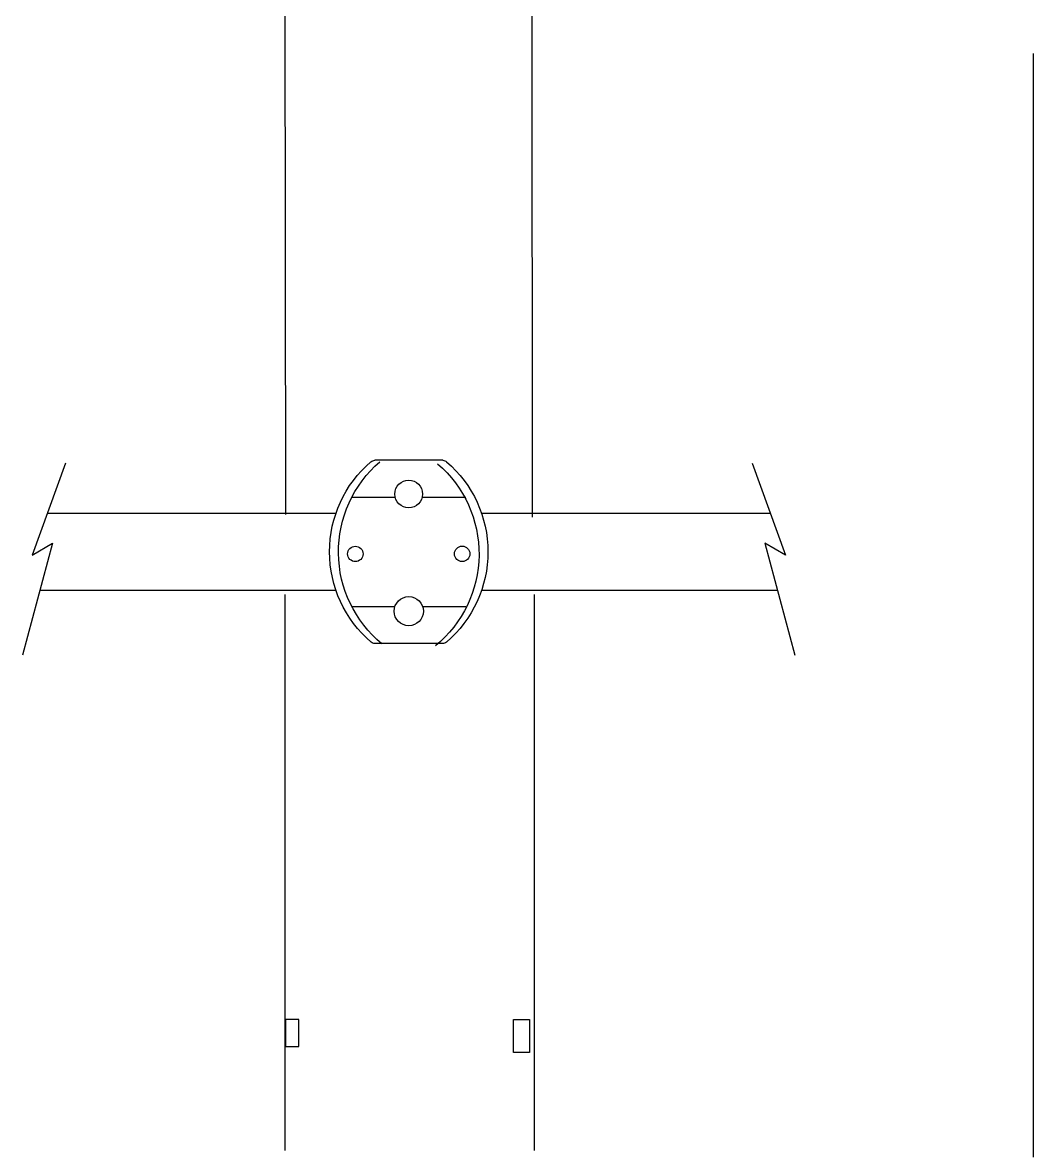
# Model space of a CAD drawing. Extents: x 25 to 223, y 27 to 321.
# Drawn here: x 27.9 to 111, y 104.1 to 196.9 of the extents above; entities that cross this region are included whole.
import ezdxf

# ---------------------------------------------------------------- set-up
doc = ezdxf.new("R2010")
doc.units = 0
doc.layers.add('LIVELLO_1', color=160, linetype='Continuous')

# ---------------------------------------------------------------- blocks, each defined once
blk = doc.blocks.new('AI9-BLK1')
at = {"layer": 'LIVELLO_1', "color": 7}
for p, q in [((-72.51, -15.673), (-72.579, 36.066)), ((-52.249, -15.898), (-52.264, 35.841)), ((-11.066, -68.509), (-11.066, 22.22)), ((-90.622, -11.459), (-93.375, -19.023)), ((-59.617, -11.229), (-65.199, -11.229)), ((-34.195, -11.459), (-31.439, -19.023)), ((-67.096, -14.27), (-63.517, -14.27)), ((-61.3, -14.27), (-57.72, -14.27)), ((-68.392, -15.589), (-92.126, -15.589)), ((-32.692, -15.589), (-56.424, -15.589)), ((-91.687, -18.045), (-94.149, -27.24)), ((-93.375, -19.023), (-91.687, -18.045)), ((-31.439, -19.023), (-33.132, -18.045)), ((-33.132, -18.045), (-30.67, -27.24)), ((-68.387, -21.932), (-92.726, -21.932)), ((-72.579, -67.962), (-72.579, -22.259)), ((-32.09, -21.932), (-56.431, -21.932)), ((-52.086, -67.962), (-52.086, -22.259)), ((-67.096, -23.238), (-63.59, -23.238)), ((-61.23, -23.238), (-57.72, -23.238)), ((-59.635, -26.289), (-65.181, -26.289))]:
    blk.add_line(p, q, dxfattribs=at)
for points in [[(-71.443, -57.185), (-72.552, -57.185), (-72.552, -59.406), (-71.443, -59.406)], [(-53.787, -57.185), (-52.476, -57.185), (-52.476, -59.91), (-53.787, -59.91)]]:
    blk.add_lwpolyline(points, close=True, dxfattribs=at)
for centre, radius in [((-62.409, -14.003), 1.139), ((-66.8, -18.924), 0.632), ((-58.017, -18.921), 0.634), ((-62.408, -23.634), 1.199)]:
    blk.add_circle(centre, radius, dxfattribs=at)
for points in [[(-65.5, -26.171), (-67.667, -24.321), (-68.918, -21.605), (-68.918, -18.753), (-68.918, -15.901), (-67.683, -13.205), (-65.518, -11.347)], [(-64.614, -26.302), (-66.846, -24.472), (-68.152, -21.75), (-68.185, -18.865), (-68.219, -15.977), (-66.974, -13.227), (-64.784, -11.347)], [(-60.034, -11.513), (-57.843, -13.391), (-56.598, -16.143), (-56.631, -19.029), (-56.663, -21.916), (-57.972, -24.638), (-60.204, -26.468)]]:
    blk.add_open_spline(points, degree=3, knots=[0, 0, 0, 0, 1, 1, 1, 2, 2, 2, 2], dxfattribs=at)
for points in [[(-65.518, -11.347), (-65.427, -11.27), (-65.318, -11.229), (-65.199, -11.229)], [(-59.617, -11.229), (-59.502, -11.229), (-59.388, -11.27), (-59.301, -11.347)], [(-59.301, -11.347), (-57.136, -13.205), (-55.899, -15.901), (-55.899, -18.753)], [(-55.899, -18.753), (-55.899, -21.605), (-57.15, -24.321), (-59.316, -26.171)], [(-65.181, -26.289), (-65.298, -26.289), (-65.411, -26.251), (-65.5, -26.171)], [(-59.316, -26.171), (-59.405, -26.251), (-59.518, -26.289), (-59.635, -26.289)]]:
    blk.add_open_spline(points, degree=3, dxfattribs=at)

msp = doc.modelspace()

# ---------------------------------------------------------------- block references
at = {"layer": 'LIVELLO_1', "color": 7}
msp.add_blockref('AI9-BLK1', (122.070844, 172.192763), dxfattribs=at)

doc.saveas('drawing.dxf')
